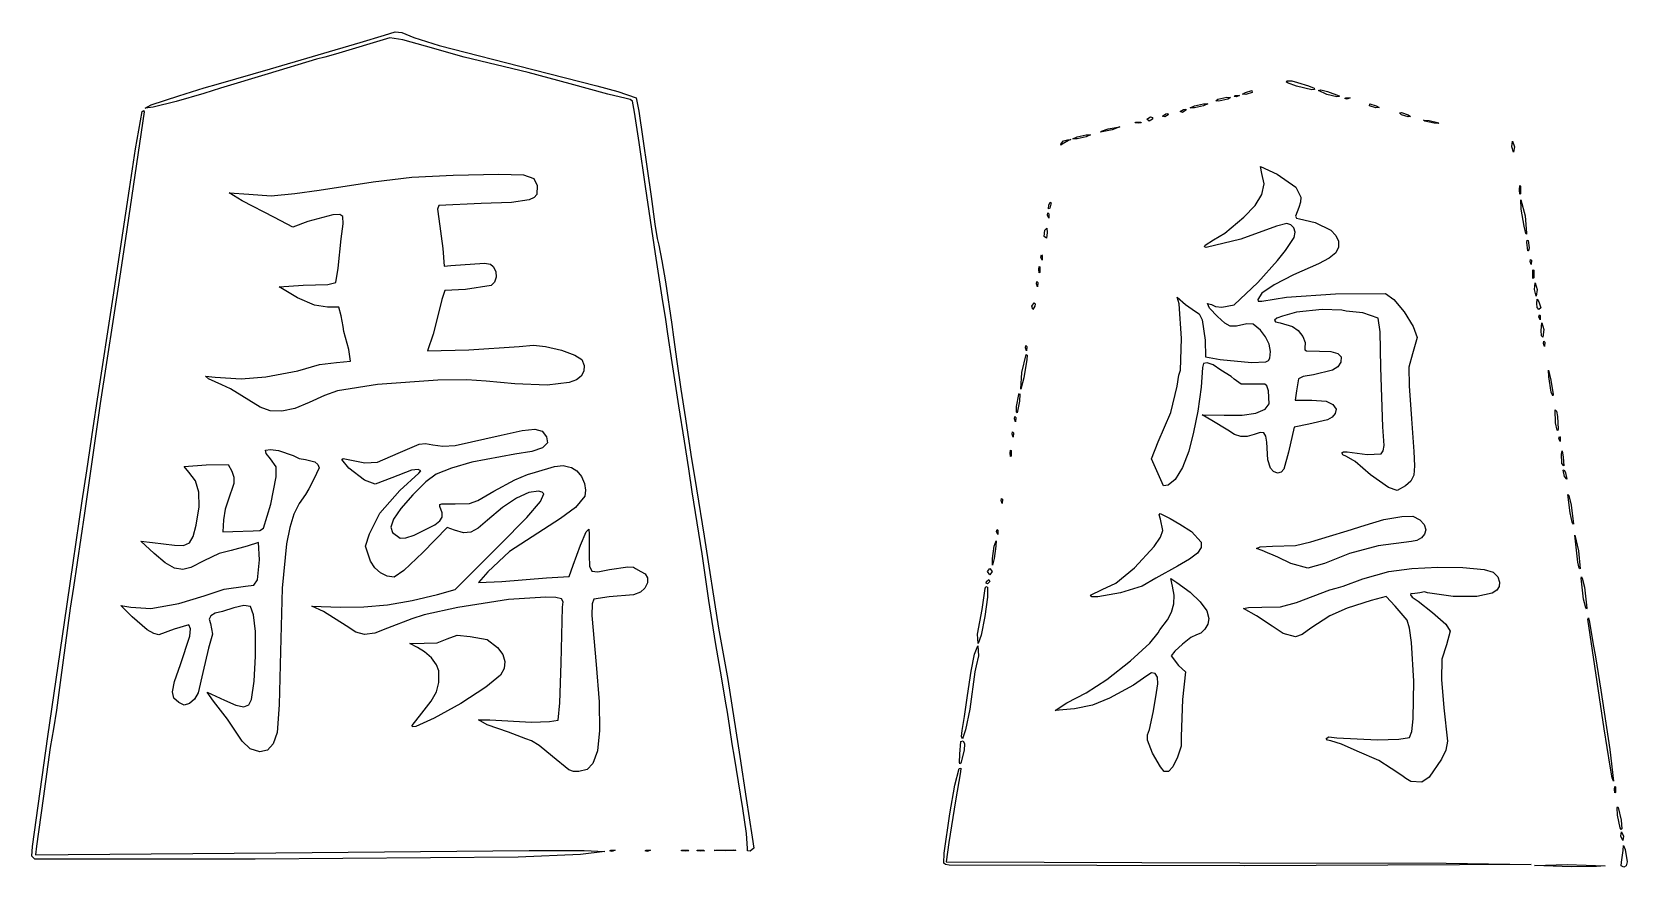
# Model space of a CAD drawing. Extents: x 42 to 612, y 45 to 848.
# Drawn here: x 364.4 to 555.1, y 745.9 to 845.7 of the extents above; entities that cross this region are included whole.
import ezdxf

# ---------------------------------------------------------------- set-up
doc = ezdxf.new("R2010")
doc.units = 0
doc.layers.get('0').update_dxf_attribs({"linetype": 'CONTINUOUS'})

msp = doc.modelspace()

# ---------------------------------------------------------------- linework, layer by layer
at = {"color": 7}
for points in [[(449.946898, 748.073984), (449.821644, 749.879144), (449.376694, 752.871854), (448.846284, 756.05908), (448.368367, 759.019979), (448.120241, 760.598619), (447.811234, 762.522584), (447.54337, 764.379977), (447.307414, 765.712821), (446.865745, 768.349979), (446.119806, 772.715604), (445.325103, 777.742687), (444.495899, 783.298937), (443.311306, 790.707271), (442.909166, 793.485396), (442.404103, 796.792687), (441.730104, 801.026021), (440.925426, 806.185396), (440.409648, 809.624979), (440.165569, 811.344771), (439.748665, 813.990604), (438.929489, 819.185068), (437.752993, 827.219771), (436.970064, 832.511437), (436.433833, 836.122338), (436.17089, 837.425088), (435.898528, 837.645174), (435.422278, 837.755296), (433.255103, 838.286458), (428.757186, 839.506052), (423.730103, 840.84392), (416.057186, 842.700928), (411.435365, 844.024982), (408.721878, 844.764207), (407.202031, 845.000646), (400.671374, 843.067577), (399.427039, 842.697896), (398.40871, 842.447354), (392.641561, 840.7039), (386.953019, 838.979788), (384.968644, 838.355257), (381.661353, 837.41332), (378.883228, 836.72422), (377.957186, 836.583729), (378.650791, 836.985618), (381.952606, 838.081483), (384.99579, 839.008249), (386.721059, 839.523568), (392.906144, 841.301523), (403.621769, 844.439058), (406.532186, 845.324285), (407.802345, 845.71545), (408.635094, 845.642798), (410.040402, 845.03291), (413.072977, 844.10586), (424.259269, 841.232689), (431.932186, 839.276008), (434.445728, 838.585792), (436.611078, 837.837809), (436.953925, 836.228256), (438.429982, 826.029146), (438.855591, 822.721854), (439.127291, 821.002062), (439.336312, 820.208312), (439.696516, 818.356229), (440.129295, 815.842687), (440.897063, 810.7334), (441.082007, 809.211062), (441.47396, 806.317687), (441.977568, 803.01284), (442.510624, 799.440965), (443.159647, 795.205827), (443.819518, 791.104786), (444.751513, 785.415604), (446.458366, 774.435396), (447.583348, 768.294316), (449.000166, 759.089562), (449.776797, 754.062479), (450.491304, 749.432271), (450.679106, 748.125067), (450.255508, 747.775116), (449.939516, 747.792949), (449.946924, 748.073982)], [(515.555812, 839.241752), (514.461469, 839.628017), (514.326029, 839.763449), (514.448107, 839.870061), (515.000584, 839.87993), (515.676541, 839.653327), (516.967073, 839.258325), (517.657292, 838.993742), (517.687057, 838.809933), (517.401254, 838.783554), (515.555812, 839.241736)], [(503.371035, 836.877083), (504.429369, 837.104474), (504.958535, 837.104474), (504.429369, 836.877083), (503.371035, 836.649692), (502.841869, 836.649692)], [(506.147917, 837.670833), (507.20625, 837.912768), (507.681309, 837.864905), (507.338542, 837.670833), (506.280208, 837.428898), (505.927439, 837.465977), (506.147917, 837.670833)], [(508.214974, 838.116161), (508.722101, 838.095286), (508.374835, 837.956321), (508.100171, 838.009336), (508.214974, 838.116172)], [(509.455219, 838.464583), (510.197719, 838.69929), (510.248969, 838.464583), (509.505754, 838.218598), (509.07959, 838.266106), (509.455208, 838.464583)], [(521.444141, 837.851573), (521.951267, 837.830697), (521.604002, 837.691733), (521.329338, 837.744747), (521.444141, 837.851583)], [(364.772681, 746.823442), (364.40364, 747.179857), (364.463991, 748.331371), (366.324303, 761.48162), (368.305239, 775.096875), (369.345686, 782.240625), (370.420477, 789.648958), (370.952236, 793.220833), (371.734477, 798.380208), (372.250838, 801.819792), (374.121548, 813.990625), (376.079755, 826.955208), (376.767751, 831.717708), (377.594204, 836.202396), (377.763458, 836.307766), (377.825, 836.157718), (375.582365, 821.002083), (374.893496, 816.504167), (372.559395, 801.290625), (370.680906, 788.19375), (369.356349, 779.330208), (368.979503, 776.816667), (367.7852, 767.91498), (367.359777, 764.607688), (366.967929, 762.396875), (366.567059, 760.147917), (365.749946, 754.0625), (364.959741, 748.373958), (364.821364, 747.315625), (368.743495, 747.354569), (393.567708, 747.559788), (423.857076, 747.838571), (430.41062, 747.852727), (432.878812, 747.725144), (429.977524, 747.353281), (422.539583, 747.059577), (391.084144, 746.807091), (364.772681, 746.823415)], [(528.108333, 835.81875), (527.84375, 836.032483), (528.108333, 836.075229), (528.902083, 835.81875), (529.166667, 835.605017), (528.902083, 835.562271), (528.108333, 835.81875)], [(530.886458, 835.037361), (530.736149, 835.181435), (531.415625, 835.115956), (532.58421, 834.857614), (532.486261, 834.768788), (532.011043, 834.786039), (530.886458, 835.037364)], [(489.346875, 833.172917), (490.405208, 833.400308), (490.934375, 833.400308), (490.405208, 833.172917), (489.346875, 832.945526), (488.817708, 832.945526)], [(493.041861, 834.109737), (494.455741, 834.36995), (493.530811, 833.98831), (492.125, 833.727216), (492.230622, 833.848731), (493.041861, 834.109737)], [(496.292188, 834.93565), (496.953646, 834.93565), (496.99291, 834.8414), (496.622917, 834.802197), (496.252923, 834.8414), (496.292188, 834.93565)], [(487.429228, 832.379167), (487.693017, 832.673809), (488.176967, 832.824894), (488.578684, 832.834022), (488.288542, 832.728141), (487.540803, 832.282414), (487.404331, 832.158091), (487.429201, 832.379167)], [(541.27273, 831.982292), (541.374198, 832.64375), (541.602083, 831.982292), (541.500642, 831.320833), (541.27273, 831.982292)], [(542.192633, 826.822917), (542.228167, 827.340921), (542.313627, 827.285938), (542.313627, 826.359896), (542.228167, 826.304913), (542.192633, 826.822917)], [(542.781966, 822.496402), (542.395807, 824.509363), (542.38443, 825.625203), (542.867956, 823.70958), (543.053667, 821.635718), (543.025383, 821.529956), (542.96982, 821.625934), (542.782046, 822.496402)], [(485.795876, 823.802264), (485.848898, 824.076925), (485.955737, 823.962117), (485.934835, 823.454998), (485.795849, 823.802264)], [(485.968463, 824.992042), (486.118561, 825.34029), (486.248022, 825.271588), (486.084139, 824.644986), (485.909514, 824.579851), (485.968463, 824.992042)], [(485.379421, 821.264571), (485.488059, 821.992175), (485.712056, 822.244601), (485.766957, 821.729688), (485.678956, 821.045814), (485.379421, 821.264571)], [(543.203553, 819.546875), (543.077188, 820.567127), (543.129311, 820.797973), (543.255518, 820.777415), (543.380295, 819.908129), (543.279436, 819.543859), (543.203553, 819.546875)], [(485.002046, 818.775173), (485.055069, 819.049834), (485.161908, 818.935026), (485.141005, 818.427907), (485.00202, 818.775173)], [(543.475042, 818.246006), (543.528065, 818.520667), (543.634904, 818.405859), (543.614001, 817.89874), (543.475016, 818.246006)], [(484.758444, 817.297917), (484.797656, 817.667921), (484.8919, 817.628646), (484.8919, 816.967188), (484.797656, 816.927913), (484.758444, 817.297917)], [(543.780133, 816.76875), (543.815667, 817.286754), (543.901127, 817.231771), (543.901127, 816.305729), (543.815667, 816.250746), (543.780133, 816.76875)], [(484.472954, 815.600178), (484.525976, 815.874839), (484.632815, 815.760031), (484.611913, 815.252912), (484.472927, 815.600178)], [(543.983333, 814.916667), (544.085595, 815.710417), (544.304352, 814.916667), (544.202091, 814.122917), (543.983333, 814.916667)], [(483.922917, 812.932292), (484.179192, 813.329167), (484.315452, 813.212583), (484.283173, 812.932292), (484.026898, 812.535417), (483.922917, 812.932292)], [(544.266517, 813.263021), (544.320095, 813.779861), (544.5125, 813.461458), (544.745413, 812.727433), (544.5125, 812.535417), (544.331102, 812.74915), (544.266517, 813.263021)], [(544.533376, 811.631423), (544.586398, 811.906084), (544.693237, 811.791276), (544.672335, 811.284157), (544.533349, 811.631423)], [(544.777083, 810.006259), (544.879345, 810.947917), (545.098129, 810.122724), (544.997561, 809.20086), (544.841853, 809.381239), (544.777083, 810.006259)], [(545.062542, 808.456423), (545.115565, 808.731084), (545.222404, 808.616276), (545.201501, 808.109157), (545.062516, 808.456423)], [(482.715438, 804.97535), (483.233307, 807.158163), (483.358878, 807.082206), (483.313502, 806.553243), (482.97682, 804.370431), (482.615187, 803.010417), (482.715438, 804.97535)], [(483.150042, 807.927256), (483.203065, 808.201917), (483.309904, 808.087109), (483.289001, 807.57999), (483.150016, 807.927256)], [(546.00602, 802.659743), (545.729081, 804.46562), (545.677143, 805.276184), (545.954532, 804.068745), (546.225915, 802.354832), (546.179534, 802.195825), (546.00602, 802.659743)], [(482.089434, 800.915798), (482.348884, 802.348958), (482.444981, 802.500443), (482.490224, 802.419615), (482.428682, 801.555208), (482.177381, 800.171252), (482.104515, 800.261465), (482.089434, 800.915798)], [(481.827126, 799.460589), (481.880148, 799.735251), (481.986987, 799.620443), (481.966085, 799.113324), (481.827099, 799.460589)], [(546.523042, 798.992459), (546.452663, 800.540851), (546.617155, 800.369076), (546.767808, 799.733457), (546.837711, 798.216429), (546.780191, 798.041229), (546.706981, 798.116107), (546.523042, 798.992459)], [(481.562542, 797.608506), (481.615565, 797.883167), (481.722404, 797.768359), (481.701501, 797.26124), (481.562516, 797.608506)], [(546.914626, 797.079339), (546.967648, 797.354001), (547.074487, 797.239193), (547.053585, 796.732074), (546.914599, 797.079339)], [(390.506156, 760.009884), (389.525637, 760.914581), (387.779625, 763.534038), (386.116428, 765.716851), (385.370144, 766.7625), (387.423231, 765.817295), (388.780412, 765.214373), (389.72299, 765.025995), (390.323197, 765.25402), (390.653238, 765.9003), (390.963674, 768.080255), (391.124038, 771.079185), (391.112396, 774.019328), (390.906683, 776.022917), (390.526582, 777.034691), (389.725477, 777.139863), (388.558717, 776.83905), (387.16685, 776.429023), (386.315077, 776.215465), (385.7966, 775.908476), (385.607555, 775.504228), (385.744186, 774.998889), (386.00189, 773.708032), (385.516882, 772.021655), (384.824018, 769.14375), (384.275007, 766.686223), (383.825321, 765.920175), (383.249032, 765.439597), (382.608608, 765.23982), (381.958157, 765.526536), (381.360516, 766.069429), (381.189727, 766.823928), (381.459311, 768.064131), (382.18292, 770.064143), (383.283031, 773.451214), (383.364946, 774.366567), (383.145183, 774.814702), (381.417825, 774.301151), (379.577939, 773.641667), (378.957888, 773.788566), (378.189855, 774.211505), (376.369839, 775.778939), (375.046923, 777.14702), (376.237548, 776.934941), (378.618798, 776.769952), (381.979694, 777.358224), (384.999833, 778.290237), (387.373807, 779.084416), (389.925713, 779.4625), (390.920891, 779.587619), (391.35748, 780.190104), (391.615713, 782.588502), (391.496016, 784.66515), (390.143677, 784.231649), (388.227988, 783.695833), (386.796672, 783.347433), (384.968798, 782.468302), (383.394024, 781.671152), (382.435386, 781.431206), (381.447405, 781.606144), (380.33814, 782.231026), (379.015673, 783.340903), (377.428173, 784.824374), (378.817235, 784.65698), (381.463068, 784.33753), (382.529763, 784.30901), (383.228871, 784.618499), (383.692553, 785.388712), (384.052969, 786.742357), (384.381185, 788.931829), (384.345519, 790.680958), (383.938616, 792.041051), (383.153227, 793.063404), (382.587548, 793.752902), (385.230338, 793.969205), (387.873155, 794.000034), (388.289848, 793.194245), (388.529454, 792.488025), (388.540567, 791.704691), (387.857862, 789.747275), (387.49205, 788.651778), (387.294829, 787.366025), (387.21765, 785.944792), (388.408275, 785.996669), (390.849586, 786.077951), (391.633308, 786.101287), (392.074395, 786.380219), (392.954769, 789.252086), (393.596596, 792.509401), (393.617233, 793.723047), (392.9195, 794.662387), (392.389513, 795.328674), (392.313049, 795.694785), (392.926141, 795.791131), (393.870148, 795.680519), (395.613699, 795.057859), (396.350934, 794.703627), (397.108701, 794.593473), (398.232307, 794.331552), (398.592141, 793.995822), (398.727104, 793.580055), (398.10409, 792.223391), (397.508778, 791.065802), (397.112776, 790.404344), (396.354639, 789.350664), (395.726994, 788.061072), (395.219126, 786.469283), (394.820479, 784.509006), (394.308192, 779.217845), (394.105019, 771.657294), (393.967859, 765.245564), (393.716346, 761.936037), (393.256394, 760.601357), (392.559667, 759.830393), (391.638705, 759.630717), (390.506183, 760.009886)], [(481.318861, 795.3375), (481.358072, 795.707504), (481.452317, 795.668229), (481.452317, 795.006771), (481.358072, 794.967496), (481.318861, 795.3375)], [(547.262579, 794.124526), (547.214028, 795.249005), (547.315946, 795.635368), (547.439189, 794.874479), (547.495439, 793.819683), (547.262579, 794.124526)], [(547.589266, 792.569572), (547.441072, 793.308588), (547.527406, 793.340727), (547.711344, 792.983952), (547.859537, 792.244936), (547.589266, 792.569572)], [(480.239626, 789.671006), (480.292648, 789.945667), (480.399487, 789.830859), (480.378585, 789.32374), (480.239599, 789.671006)], [(548.267229, 788.215422), (547.985659, 790.424844), (548.103954, 790.274661), (548.374914, 789.119792), (548.665188, 786.870833), (548.514111, 787.102095), (548.267229, 788.215422)], [(514.879167, 782.151553), (513.335773, 782.922327), (512.756071, 783.166667), (512.101042, 783.43125), (511.439583, 783.695833), (510.77659, 783.962914), (511.190716, 784.157843), (512.679183, 784.218941), (515.451513, 784.328444), (517.260417, 784.732259), (519.509375, 785.408336), (521.626042, 786.050207), (523.742708, 786.732716), (525.991667, 787.412663), (528.122806, 787.790882), (529.455248, 787.822936), (530.305619, 787.393377), (530.820127, 786.811479), (531.01875, 786.19627), (530.869869, 785.682169), (530.478233, 785.227289), (529.926418, 784.900063), (529.296974, 784.768925), (525.307507, 784.261729), (521.890625, 783.371698), (518.91311, 782.144079), (516.898176, 781.602143), (514.879167, 782.151553)], [(479.710459, 785.966839), (479.763481, 786.241501), (479.87032, 786.126693), (479.849418, 785.619574), (479.710433, 785.966839)], [(549.181787, 782.306771), (548.830976, 785.547917), (549.274603, 783.677672), (549.469654, 781.51672), (549.337045, 781.610845), (549.181787, 782.306771)], [(479.218096, 782.769792), (479.425, 784.225), (479.636825, 784.886458), (479.631798, 784.225), (479.424894, 782.769792), (479.222911, 781.976042), (479.217884, 782.769792)], [(478.498958, 779.991667), (478.779152, 780.25625), (478.895833, 779.991667), (478.61564, 779.727083), (478.46578, 779.804805), (478.498958, 779.991667)], [(478.63125, 781.182292), (478.895833, 781.579167), (479.160417, 781.182292), (478.895833, 780.785417), (478.63125, 781.182292)], [(499.309734, 757.832823), (498.35271, 759.486469), (497.728557, 761.026304), (497.744962, 761.687622), (497.974858, 762.318609), (498.404198, 764.351736), (498.726513, 766.233344), (498.978872, 767.755225), (498.924236, 768.576314), (498.664204, 769.026376), (498.230155, 769.082491), (497.653575, 768.721737), (496.064857, 767.608989), (493.199896, 766.058674), (491.180305, 765.21663), (489.032735, 764.764332), (486.718001, 764.584892), (488.107011, 765.489809), (490.405314, 766.700974), (492.873824, 768.306582), (495.704733, 770.518131), (498.035659, 772.615721), (499.004272, 773.879458), (499.20271, 774.214942), (500.135102, 775.431546), (500.612595, 776.354638), (500.873421, 777.326558), (500.918797, 778.355086), (500.749861, 779.448001), (500.527055, 780.35953), (501.238335, 779.89348), (502.838773, 778.720722), (504.051702, 777.570991), (504.820793, 776.507218), (505.089689, 775.592336), (504.952317, 774.919808), (504.600845, 774.290129), (504.126156, 773.823888), (503.619161, 773.641677), (502.936325, 773.303508), (501.918975, 772.528247), (500.994865, 771.674754), (500.591772, 771.1019), (501.435661, 769.969777), (502.279576, 769.215751), (501.929744, 765.880464), (501.751574, 761.47168), (501.757394, 760.330582), (501.337712, 759.016283), (500.75883, 757.866684), (500.234479, 757.290086), (499.754763, 757.28072), (499.309787, 757.83282)], [(529.232813, 756.101308), (528.6375, 756.444322), (528.140692, 756.830357), (526.883921, 757.64649), (525.378045, 758.624128), (522.816667, 759.739964), (520.923758, 760.573319), (519.666987, 760.941667), (519.275377, 761.029953), (519.1125, 761.242212), (519.406161, 761.420417), (520.369271, 761.319714), (525.223952, 761.091595), (527.780964, 761.156784), (529.074354, 761.338552), (529.331581, 762.061201), (529.4943, 763.60224), (529.557615, 768.092256), (529.307319, 772.714117), (529.077978, 774.419962), (528.786355, 775.373341), (527.354244, 777.070971), (526.278845, 778.224247), (524.48161, 777.743203), (521.626042, 776.804991), (519.544221, 775.910146), (517.278223, 774.424778), (516.228356, 773.684852), (515.448947, 773.377094), (513.955903, 773.773585), (512.655053, 774.663818), (510.752116, 775.891474), (509.217374, 776.773415), (509.80594, 776.906858), (511.412199, 776.918341), (513.645838, 776.979983), (515.567956, 777.479993), (519.548533, 779.0166), (520.294314, 779.19793), (521.120635, 779.459825), (523.462488, 780.339525), (526.586582, 781.192899), (529.349547, 781.541146), (532.435753, 781.703849), (535.444938, 781.672393), (537.976763, 781.438154), (539.057215, 781.138), (539.598552, 780.549289), (539.816014, 779.922555), (539.779924, 779.391248), (539.490867, 778.955601), (538.949371, 778.615847), (537.111099, 778.224941), (534.269394, 778.22039), (531.209356, 778.636886), (530.848544, 778.762063), (530.301491, 778.647549), (529.409051, 778.550193), (529.237866, 778.573688), (529.166667, 778.419804), (529.38135, 778.139605), (530.108954, 777.67421), (531.8125, 776.292644), (533.398889, 774.922065), (533.930463, 774.064225), (533.496732, 772.451063), (532.936847, 770.731271), (532.868584, 768.306291), (533.164203, 764.910438), (533.589362, 760.928792), (533.392883, 759.849109), (532.897689, 758.778941), (531.41163, 756.596129), (530.532023, 756.011019), (529.232813, 756.101329)], [(549.870312, 777.905506), (549.564454, 780.419048), (549.603771, 780.56926), (549.692327, 780.41404), (549.964769, 779.330208), (550.270627, 776.816667), (550.21771, 776.691601), (550.12553, 776.852737), (549.870312, 777.905506)], [(477.441313, 773.707813), (477.965717, 776.666063), (478.332906, 779.184688), (478.4217, 779.398688), (478.606485, 779.316979), (478.602516, 778.137821), (478.288509, 775.837243), (477.857476, 773.593124), (477.50259, 772.583333), (477.441313, 773.707813)], [(553.027691, 757.936082), (552.315565, 762.396878), (550.36376, 775.521015), (550.439828, 775.67877), (550.592546, 775.160671), (550.989844, 772.715628), (551.275118, 770.983996), (551.911203, 767.015246), (552.98467, 759.930524), (553.448246, 756.131187), (553.286956, 756.548083), (553.027691, 757.936082)], [(411.025975, 764.278541), (412.142887, 765.684934), (412.773469, 766.801052), (413.034454, 767.919526), (413.042656, 769.33298), (412.778522, 770.055885), (412.154449, 770.875628), (411.334532, 771.61499), (410.482944, 772.096746), (409.575026, 772.582878), (411.27262, 772.632609), (412.854193, 772.659742), (414.05302, 773.133087), (415.220282, 773.604257), (416.787198, 773.425187), (418.79938, 773.066513), (420.056151, 772.101773), (420.672763, 771.275646), (420.941235, 770.437692), (420.85932, 769.608615), (420.424636, 768.809116), (418.676534, 767.383411), (415.657824, 765.4383), (412.485364, 763.647724), (410.276146, 762.685625), (409.892394, 762.626978), (409.850193, 762.789543), (411.026001, 764.278541)], [(475.57907, 762.198438), (475.854924, 763.852083), (476.242962, 766.365625), (476.683731, 769.276042), (477.074256, 771.307465), (477.463009, 772.31875), (477.535663, 771.128125), (477.269545, 769.9375), (477.104313, 769.209896), (476.504714, 764.761721), (476.001609, 762.289438), (475.646168, 761.20625), (475.50996, 761.476612), (475.57907, 762.198438)], [(475.304247, 759.354167), (475.44437, 760.875521), (475.723955, 760.941667), (475.856935, 760.617417), (475.82455, 759.856513), (475.413017, 758.295833), (475.321286, 758.225618), (475.271915, 758.385249), (475.304247, 759.354167)], [(474.032342, 746.079791), (473.597499, 746.153086), (473.388611, 746.331859), (473.429436, 747.534999), (474.126534, 752.210417), (474.699383, 755.65), (475.250801, 757.634375), (475.422119, 757.67338), (475.377722, 757.2375), (474.802465, 753.797917), (473.989374, 748.792593), (473.690791, 746.479359), (508.788061, 746.387644), (533.4576, 746.326462), (543.604688, 746.187336), (509.34784, 745.995762), (474.032342, 746.079791)], [(553.550111, 755.120833), (553.589322, 755.490837), (553.683567, 755.451563), (553.683567, 754.790104), (553.589322, 754.750829), (553.550111, 755.120833)], [(554.21911, 750.556771), (553.932381, 752.078125), (553.869516, 752.939376), (553.909495, 753.077734), (553.995907, 753.004167), (554.374156, 751.482813), (554.439799, 750.455459), (554.36606, 750.36988), (554.21911, 750.556771)], [(554.302083, 749.564583), (554.403525, 750.09375), (554.643316, 749.564583), (554.541902, 749.035417), (554.302083, 749.564583)], [(433.602474, 747.893213), (434.109601, 747.872337), (433.762335, 747.733373), (433.487671, 747.786388), (433.602474, 747.893224)], [(437.835807, 747.893213), (438.342934, 747.872337), (437.995669, 747.733373), (437.721005, 747.786388), (437.835807, 747.893224)], [(442.047577, 747.886016), (442.841327, 747.895832), (442.93872, 747.806811), (442.515625, 747.764059), (442.050699, 747.795841), (442.047524, 747.88603)], [(443.899608, 747.886016), (444.693357, 747.895832), (444.790751, 747.806811), (444.367655, 747.764059), (443.90273, 747.795841), (443.899555, 747.88603)], [(446.146555, 747.904802), (448.263222, 747.906654), (448.535531, 747.867056), (448.440545, 747.83437), (447.278019, 747.803284), (446.072525, 747.832377), (445.931025, 747.864895), (446.146555, 747.904905)], [(554.3999, 746.455721), (554.589421, 747.844784), (554.643343, 748.446967), (554.83125, 747.977083), (555.066412, 746.477375), (554.94391, 746.02563), (554.668108, 745.860417), (554.372092, 745.993952), (554.3999, 746.455729)], [(543.983333, 746.06), (547.900913, 746.180055), (552.45, 746.013084), (551.42847, 745.939593), (548.415104, 745.8911), (543.983333, 746.06)]]:
    msp.add_lwpolyline(points, close=True, dxfattribs=at)
for points in [[(519.191663, 838.228056), (518.189898, 838.723587), (518.467102, 838.769574), (519.249237, 838.605196), (520.637849, 838.085771), (520.641554, 837.978242), (520.368583, 837.969379), (519.191769, 838.228059), (519.191769, 838.228059)], [(524.273119, 836.877083), (524.324368, 837.11179), (525.066869, 836.877083), (525.442498, 836.678601), (525.016333, 836.631098), (524.271875, 836.877083), (524.271875, 836.877083)], [(497.68125, 835.289583), (498.093735, 835.554167), (498.33702, 835.476445), (498.342841, 835.289583), (497.930355, 835.025), (497.681382, 835.289583), (497.681382, 835.289583)], [(499.533466, 835.658151), (499.944073, 835.919704), (500.191643, 835.957839), (500.194289, 835.815721), (499.806225, 835.562297), (499.534709, 835.658151), (499.534709, 835.658151)], [(501.65, 836.187317), (502.060607, 836.448871), (502.308177, 836.487005), (502.310823, 836.344887), (501.922759, 836.091464), (501.651244, 836.187317), (501.651244, 836.187317)], [(526.541471, 791.253177), (524.405781, 792.764176), (522.545892, 794.368109), (521.522034, 794.931648), (521.089467, 795.15431), (520.972045, 795.383403), (521.153919, 795.527487), (521.619321, 795.49512), (523.996047, 795.181539), (525.676654, 795.28298), (525.922028, 795.630489), (526.038154, 796.265878), (525.89004, 798.5125), (525.644348, 805.577063), (525.533064, 809.837802), (525.301924, 811.47911), (523.475585, 812.121603), (521.473589, 812.342221), (520.964583, 812.440656), (518.607119, 812.512612), (515.540625, 812.19507), (513.878989, 811.745067), (513.214752, 811.497467), (512.930669, 811.237117), (513.050499, 811.031456), (513.598028, 810.947917), (515.070169, 810.505449), (515.762425, 810.007021), (516.297042, 809.312858), (516.591682, 808.566029), (516.564033, 807.909608), (516.545777, 807.691438), (516.765381, 807.570241), (518.305521, 807.535591), (519.644815, 807.492083), (520.490873, 807.26896), (520.878038, 806.848259), (520.840758, 806.212018), (520.502806, 805.68465), (519.852196, 805.265426), (517.572043, 804.732891), (516.363902, 804.508866), (515.808172, 804.238988), (515.559596, 802.811979), (515.402116, 801.6875), (517.389613, 801.6875), (519.100964, 801.585728), (519.912335, 801.152269), (520.284684, 800.616845), (520.160594, 800.080826), (519.818461, 799.645242), (519.257042, 799.317265), (517.024541, 798.79956), (515.25469, 798.447013), (514.605587, 795.471088), (514.05073, 793.420567), (513.709497, 793.067288), (513.26833, 792.97639), (512.819121, 793.140329), (512.453837, 793.551563), (512.142502, 794.550039), (511.988938, 796.660417), (511.89382, 797.390577), (511.649557, 797.766142), (511.199977, 797.822041), (510.488909, 797.593208), (509.658329, 797.341872), (508.898234, 797.335522), (508.145865, 797.584233), (507.338568, 798.098036), (505.420339, 799.273439), (504.29586, 799.932812), (506.904599, 799.893847), (509.043543, 799.902473), (510.703724, 800.142013), (511.80746, 800.593062), (512.277148, 801.236221), (512.214786, 802.789447), (512.024842, 803.397155), (511.786479, 803.613907), (508.955622, 803.599832), (508.095726, 804.206339), (507.735443, 804.517928), (506.524551, 805.261111), (505.573982, 805.89564), (504.876647, 806.164319), (504.45588, 806.06364), (504.335045, 805.590091), (504.169124, 803.229857), (503.743225, 800.36457), (503.252925, 797.851028), (502.681425, 795.593979), (501.907863, 793.629191), (501.046459, 792.194168), (500.21146, 791.526415), (499.642897, 791.445376), (498.210443, 794.663365), (499.037266, 796.722681), (500.52949, 800.213022), (501.290273, 803.356889), (501.484741, 804.679805), (501.687835, 805.259362), (501.794727, 809.04076), (501.526889, 813.196862), (501.295617, 813.990612), (502.275766, 813.130716), (503.48089, 812.27082), (503.922824, 812.011401), (504.286864, 811.295656), (504.651963, 808.870276), (504.692735, 806.851473), (506.412526, 806.530788), (510.165006, 806.197754), (511.880882, 806.275264), (512.209521, 806.430114), (512.361974, 806.703005), (512.44881, 807.494792), (512.273709, 808.377024), (511.865959, 809.26101), (511.254772, 810.058059), (510.378789, 810.787492), (509.632347, 810.826346), (508.397775, 810.545393), (507.623551, 810.540683), (506.969369, 810.895683), (506.094815, 811.693862), (505.167291, 812.693481), (504.898369, 813.226104), (505.411528, 813.113076), (505.889154, 812.888913), (506.611281, 812.810456), (508.083555, 813.095349), (510.91338, 815.743299), (513.291693, 818.38864), (514.218608, 819.583798), (515.258764, 821.14095), (515.376292, 821.775198), (515.220532, 822.299798), (514.868186, 822.654721), (514.39744, 822.805639), (513.1698, 822.489079), (508.883259, 820.951582), (504.758881, 819.950534), (504.53753, 820.019437), (504.640136, 820.223319), (505.641372, 820.855724), (506.984767, 821.636343), (509.273281, 823.566917), (510.612337, 824.946121), (511.41339, 826.279343), (511.675221, 827.563612), (511.396641, 828.795952), (511.255777, 829.637684), (513.227161, 828.70783), (515.47948, 827.141327), (516.062172, 825.970789), (516.043915, 825.359731), (515.81894, 824.732605), (515.435162, 823.664802), (515.570444, 823.446714), (515.928372, 823.383325), (517.800061, 822.914124), (519.675771, 821.993435), (520.264946, 821.391217), (520.566676, 820.70185), (520.569322, 819.985319), (520.257431, 819.301604), (519.44778, 818.645122), (518.17815, 817.993504), (515.175632, 816.681826), (512.885293, 815.486984), (511.424767, 814.478115), (510.911793, 813.724351), (510.987913, 813.536611), (511.401404, 813.50539), (514.351376, 814.002251), (520.200414, 814.386206), (526.191771, 814.420274), (527.187927, 813.735162), (528.438666, 812.227516), (529.508455, 810.503872), (529.96166, 809.170766), (529.405956, 807.243742), (528.979527, 805.624683), (529.024718, 803.407284), (529.279273, 799.438534), (529.56333, 795.561097), (529.670354, 793.831534), (529.57685, 792.722186), (529.226542, 792.000744), (528.563099, 791.434888), (527.597449, 790.896863), (526.542847, 791.253169), (526.542847, 791.253154)], [(391.678901, 800.840312), (388.14375, 803.025519), (387.085417, 803.510461), (385.497917, 804.224725), (385.141999, 804.542373), (386.291667, 804.443807), (389.413062, 804.227989), (392.36351, 804.471451), (396.174701, 805.210914), (398.789631, 805.953941), (400.796072, 806.185417), (402.494274, 806.336645), (402.300414, 807.74917), (401.700524, 809.889583), (401.601146, 810.501819), (401.368366, 811.758589), (401.087934, 812.8), (399.719324, 812.8), (398.182042, 813.025383), (396.157635, 813.901706), (393.964583, 815.223343), (396.808854, 815.441724), (399.780416, 815.503261), (400.729979, 815.773038), (401.015306, 817.478442), (401.385987, 820.955083), (401.605247, 822.751196), (401.58117, 823.629134), (401.208134, 823.891349), (400.380861, 823.840301), (397.365379, 823.035269), (395.606667, 822.353506), (393.396629, 823.532847), (389.519901, 825.534015), (387.983862, 826.486502), (390.31201, 826.316673), (392.981789, 826.123139), (395.816799, 826.399806), (398.727216, 826.808735), (405.209507, 827.770604), (409.833657, 828.331693), (414.734507, 828.601615), (420.211647, 828.719527), (423.15339, 828.621065), (424.398758, 828.202661), (424.786769, 827.360741), (424.752029, 826.292088), (424.429052, 825.923712), (423.846678, 825.64804), (421.736626, 825.321017), (418.087863, 825.20345), (413.026595, 824.978173), (412.87999, 824.506431), (413.035856, 823.366207), (413.501311, 819.811458), (413.676253, 817.694792), (414.470003, 817.76792), (418.502227, 818.053852), (419.211972, 817.951083), (419.543918, 817.675506), (419.836865, 817.050886), (419.886051, 816.392505), (419.702853, 815.80609), (419.298649, 815.397359), (416.230223, 814.92503), (413.75711, 814.784375), (413.389948, 813.726042), (413.01879, 812.09774), (412.355189, 809.584199), (411.69373, 807.597371), (416.622574, 807.68693), (422.630865, 808.090742), (424.345894, 808.264015), (425.805865, 808.085054), (427.69917, 807.679958), (429.28667, 807.083741), (430.138205, 806.530153), (430.430279, 805.838191), (430.385326, 805.141072), (430.071451, 804.568016), (429.481509, 804.117129), (428.608411, 803.786524), (425.984485, 803.4786), (422.14292, 803.629121), (418.703337, 803.975783), (416.392228, 804.111327), (412.934838, 804.069792), (405.699516, 803.556136), (400.945033, 802.785365), (399.387536, 802.250666), (397.536035, 801.393805), (395.812116, 800.69971), (394.259435, 800.375915), (392.880824, 800.422696), (391.679113, 800.840315), (391.679033, 800.840312)], [(426.636233, 759.076804), (425.037329, 760.393863), (424.125813, 760.941667), (423.452396, 761.181498), (421.348958, 761.982077), (418.830416, 762.869029), (417.777083, 763.48545), (419.14408, 763.44961), (424.121315, 763.191025), (426.278384, 763.252876), (427.29187, 763.442916), (427.514411, 765.492018), (427.669695, 770.223832), (427.837785, 776.948966), (427.907767, 777.589737), (427.683956, 777.948488), (427.030277, 778.105135), (425.810706, 778.139591), (421.378936, 777.850418), (415.311272, 776.893663), (411.294792, 776.026174), (409.807013, 775.536591), (406.896596, 774.44028), (405.372782, 773.8295), (404.174669, 773.661968), (403.105276, 773.947969), (401.9677, 774.697796), (399.241857, 776.402266), (397.842475, 777.050611), (401.261342, 776.943426), (404.060872, 776.972273), (406.921309, 777.233997), (409.856993, 777.730466), (412.882292, 778.463558), (414.998958, 779.050075), (420.374392, 784.424914), (423.565135, 787.67351), (425.209996, 789.56403), (425.583244, 790.477546), (425.378721, 790.687017), (424.959145, 790.795139), (423.80453, 790.648205), (422.326779, 789.979087), (420.640193, 788.852676), (418.859176, 787.333862), (417.751974, 786.375084), (416.871494, 785.899596), (416.00329, 785.842022), (414.932918, 786.136993), (414.035584, 786.461481), (411.139614, 783.49116), (408.874807, 781.314374), (407.710217, 780.520833), (406.852464, 780.649998), (406.074801, 781.02415), (405.406966, 781.623286), (404.878646, 782.427397), (404.283333, 784.22845), (404.751117, 785.708609), (406.007464, 788.185971), (408.376199, 790.874889), (410.654077, 792.95625), (410.897917, 793.232822), (410.583671, 793.413172), (409.77021, 793.304458), (407.421292, 792.404628), (405.436917, 791.634323), (404.159932, 792.1381), (402.298958, 793.558169), (401.432421, 794.592036), (401.619244, 794.727532), (402.222176, 794.572939), (404.177103, 794.179215), (405.703405, 794.272978), (408.16866, 795.337712), (410.708554, 796.438558), (411.436238, 796.490298), (412.320952, 796.333992), (413.530918, 796.181965), (415.000705, 796.281422), (420.473584, 797.481662), (422.991068, 798.05544), (424.52253, 798.225509), (425.390389, 797.982), (425.917122, 797.315043), (426.017531, 796.573408), (425.437141, 795.988251), (424.153145, 795.547008), (422.142708, 795.23712), (416.997012, 794.266528), (414.562951, 793.556161), (412.723833, 792.82444), (411.492859, 791.905304), (409.926208, 790.381767), (408.479599, 788.733521), (407.608775, 787.440262), (407.294371, 786.500732), (407.488284, 785.86285), (408.409881, 785.168282), (409.087849, 785.21015), (410.101441, 785.532214), (412.578524, 786.799041), (413.177011, 787.242988), (413.455723, 787.681842), (413.44514, 788.227757), (413.175873, 788.992895), (413.158411, 789.197336), (413.389339, 789.305198), (414.97975, 789.295435), (416.720205, 789.312395), (417.696729, 789.709387), (419.629246, 790.813829), (422.138343, 792.157904), (423.62755, 792.805699), (424.583675, 793.09196), (426.861314, 793.768497), (427.908799, 793.855807), (428.531285, 793.718062), (428.889663, 793.63144), (429.551518, 793.220463), (430.07444, 792.551443), (430.432448, 791.742532), (430.585086, 790.922911), (430.491794, 790.22176), (429.361865, 788.837113), (427.593998, 787.546389), (421.506994, 783.580068), (418.909579, 781.181858), (417.800552, 779.880087), (420.57492, 779.996561), (425.90892, 780.430655), (428.616719, 780.600097), (429.115273, 781.94953), (429.970565, 784.3573), (430.66679, 785.937526), (430.95881, 786.264763), (431.026411, 785.672943), (431.008684, 783.099055), (431.039667, 781.846721), (431.327243, 781.238301), (432.060535, 781.143543), (433.428643, 781.432188), (435.614657, 781.777218), (436.305087, 781.737517), (436.562659, 781.55015), (437.192499, 781.213878), (437.712617, 780.925627), (437.975931, 780.438394), (437.963495, 779.834917), (437.656076, 779.197925), (437.129079, 778.738142), (436.291461, 778.423161), (433.387765, 778.155151), (431.575263, 777.905062), (431.374338, 777.35185), (431.34751, 775.958364), (431.835375, 770.0698), (432.201214, 765.61623), (432.258629, 762.196961), (432.005793, 759.756429), (431.440855, 758.239062), (430.76286, 757.524044), (429.790913, 757.290874), (429.153135, 757.295505), (428.569702, 757.507007), (426.636498, 759.076815), (426.636418, 759.076815)], [(490.92186, 778.383937), (492.32656, 779.053938), (493.96777, 779.80717), (496.183417, 781.65643), (498.556386, 784.187173), (499.282085, 785.290083), (499.570296, 786.11318), (499.311798, 787.466146), (499.15781, 787.975336), (499.26793, 788.154581), (500.434213, 787.532292), (501.609625, 786.870833), (502.99538, 785.986257), (504.171691, 784.728457), (504.169045, 784.064057), (503.716316, 783.384519), (502.780406, 782.656643), (501.328531, 781.847216), (498.741912, 780.404015), (497.089774, 779.455131), (494.51432, 778.635222), (491.821338, 778.164012), (491.078176, 778.182745), (490.921516, 778.383934), (490.921516, 778.383934)]]:
    msp.add_lwpolyline(points, dxfattribs=at)

doc.saveas('drawing.dxf')
